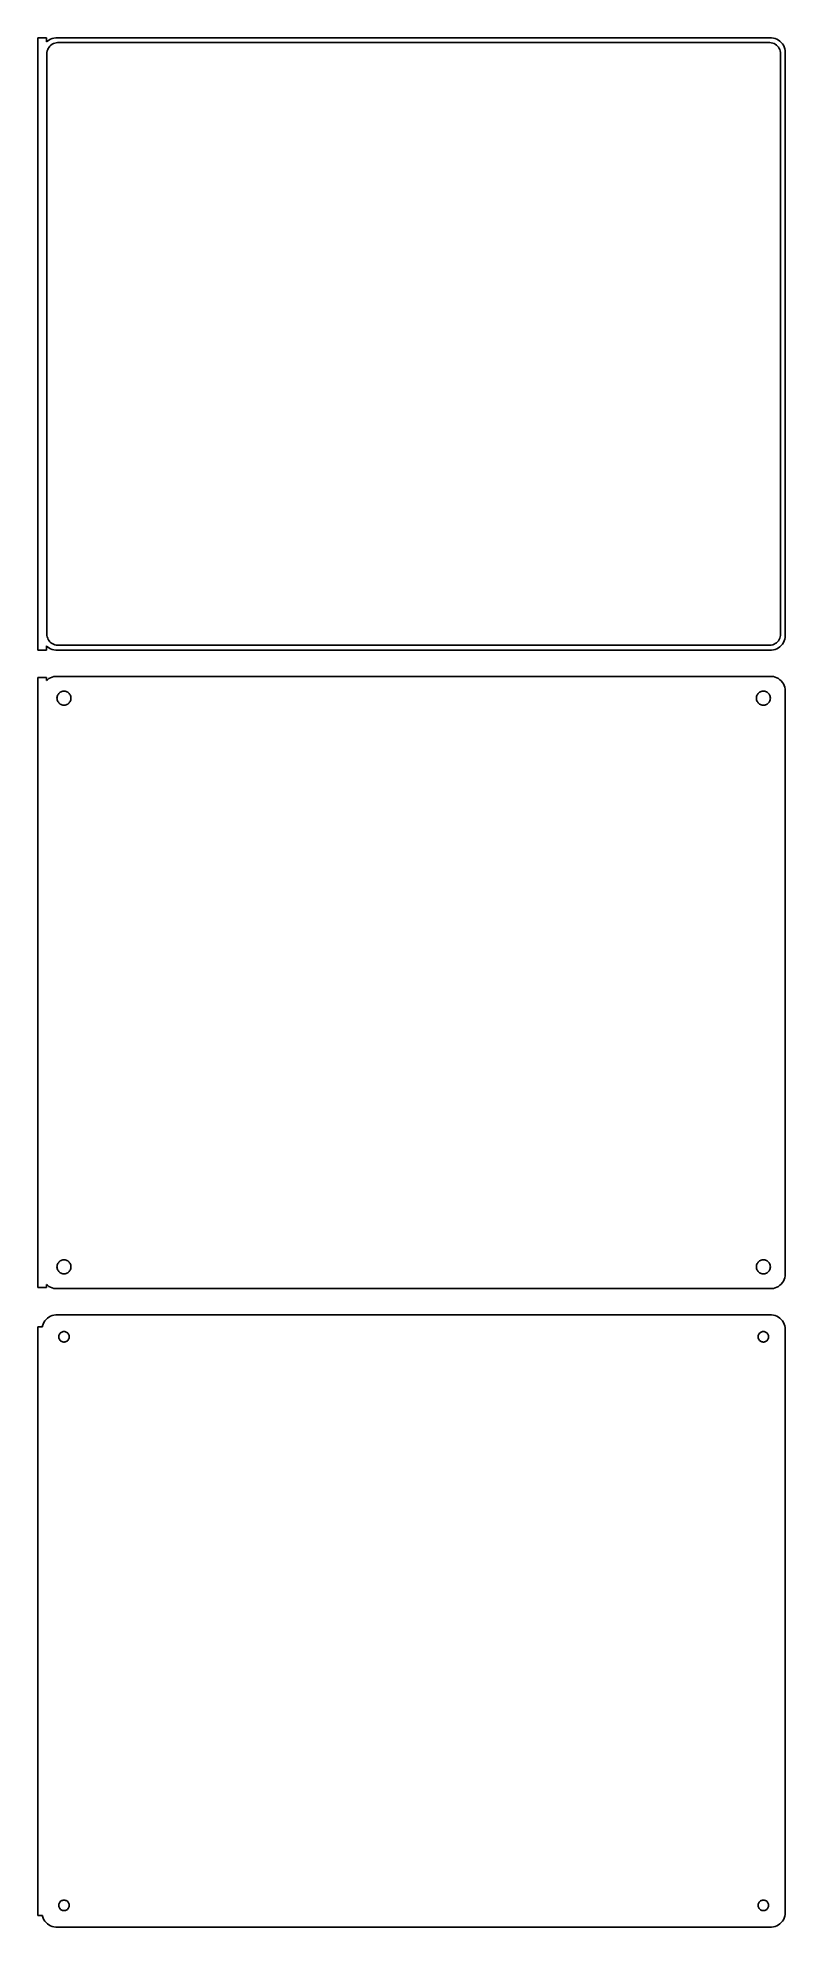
# Model space of a CAD drawing. Header units: metres. Extents: x -129 to 128, y 333 to 981.
import ezdxf

# ---------------------------------------------------------------- set-up
doc = ezdxf.new("R2010")
doc.units = ezdxf.units.M

msp = doc.modelspace()

# ---------------------------------------------------------------- linework, layer by layer
for p, q in [((-126, 980.99), (-129, 980.99)), ((-129, 980.99), (-129, 771.01)), ((-126, 979.559), (-126, 980.99)), ((-125.687, 979.853), (-126, 979.559)), ((-125.179, 980.222), (-125.687, 979.853)), ((-124.629, 980.524), (-125.179, 980.222)), ((-124.823, 978.151), (-124.469, 978.484)), ((-124.045, 980.755), (-124.629, 980.524)), ((-124.469, 978.484), (-124.075, 978.77)), ((-124.075, 978.77), (-123.649, 979.004)), ((-123.437, 980.911), (-124.045, 980.755)), ((-123.649, 979.004), (-123.197, 979.183)), ((-122.814, 980.99), (-123.437, 980.911)), ((-123.197, 979.183), (-122.726, 979.304)), ((122.814, 980.99), (-122.814, 980.99)), ((-122.726, 979.304), (-122.243, 979.365)), ((-122.243, 979.365), (122.243, 979.365)), ((122.243, 979.365), (122.726, 979.304)), ((122.726, 979.304), (123.197, 979.183)), ((123.437, 980.911), (122.814, 980.99)), ((123.197, 979.183), (123.649, 979.004)), ((124.045, 980.755), (123.437, 980.911)), ((123.649, 979.004), (124.075, 978.77)), ((124.629, 980.524), (124.045, 980.755)), ((124.075, 978.77), (124.469, 978.484)), ((124.469, 978.484), (124.823, 978.151)), ((125.179, 980.222), (124.629, 980.524)), ((125.687, 979.853), (125.179, 980.222)), ((126.145, 979.423), (125.687, 979.853)), ((126.545, 978.939), (126.145, 979.423)), ((126.882, 978.409), (126.545, 978.939)), ((-125.873, 975.5), (-125.842, 975.985)), ((-125.873, 776.5), (-125.873, 975.5)), ((-125.842, 975.985), (-125.751, 976.463)), ((-125.751, 976.463), (-125.601, 976.926)), ((-125.601, 976.926), (-125.394, 977.366)), ((-125.394, 977.366), (-125.133, 977.776)), ((-125.133, 977.776), (-124.823, 978.151)), ((124.823, 978.151), (125.133, 977.776)), ((125.133, 977.776), (125.394, 977.366)), ((125.394, 977.366), (125.601, 976.926)), ((125.601, 976.926), (125.751, 976.463)), ((125.751, 976.463), (125.842, 975.985)), ((125.842, 975.985), (125.873, 975.5)), ((125.873, 975.5), (125.873, 776.5)), ((127.149, 977.841), (126.882, 978.409)), ((127.343, 977.243), (127.149, 977.841)), ((127.461, 976.627), (127.343, 977.243)), ((127.5, 976), (127.461, 976.627)), ((127.5, 776), (127.5, 976)), ((-126, 772.441), (-125.687, 772.147)), ((-126, 771.01), (-126, 772.441)), ((-125.842, 776.015), (-125.873, 776.5)), ((-125.751, 775.537), (-125.842, 776.015)), ((-125.601, 775.074), (-125.751, 775.537)), ((-125.687, 772.147), (-125.179, 771.778)), ((-125.394, 774.634), (-125.601, 775.074)), ((-125.133, 774.224), (-125.394, 774.634)), ((-125.179, 771.778), (-124.629, 771.476)), ((-124.823, 773.849), (-125.133, 774.224)), ((-124.469, 773.516), (-124.823, 773.849)), ((-124.629, 771.476), (-124.045, 771.245)), ((-124.075, 773.23), (-124.469, 773.516)), ((-123.649, 772.996), (-124.075, 773.23)), ((-124.045, 771.245), (-123.437, 771.089)), ((-123.197, 772.817), (-123.649, 772.996)), ((-122.726, 772.696), (-123.197, 772.817)), ((-122.243, 772.635), (-122.726, 772.696)), ((122.243, 772.635), (-122.243, 772.635)), ((122.726, 772.696), (122.243, 772.635)), ((123.197, 772.817), (122.726, 772.696)), ((123.649, 772.996), (123.197, 772.817)), ((123.437, 771.089), (124.045, 771.245)), ((124.075, 773.23), (123.649, 772.996)), ((124.045, 771.245), (124.629, 771.476)), ((124.469, 773.516), (124.075, 773.23)), ((124.823, 773.849), (124.469, 773.516)), ((124.629, 771.476), (125.179, 771.778)), ((125.133, 774.224), (124.823, 773.849)), ((125.394, 774.634), (125.133, 774.224)), ((125.179, 771.778), (125.687, 772.147)), ((125.601, 775.074), (125.394, 774.634)), ((125.751, 775.537), (125.601, 775.074)), ((125.687, 772.147), (126.145, 772.577)), ((125.842, 776.015), (125.751, 775.537)), ((125.873, 776.5), (125.842, 776.015)), ((126.145, 772.577), (126.545, 773.061)), ((126.545, 773.061), (126.882, 773.591)), ((126.882, 773.591), (127.149, 774.159)), ((127.149, 774.159), (127.343, 774.757)), ((127.343, 774.757), (127.461, 775.373)), ((127.461, 775.373), (127.5, 776)), ((-129, 771.01), (-126, 771.01)), ((-123.437, 771.089), (-122.814, 771.01)), ((-122.814, 771.01), (122.814, 771.01)), ((122.814, 771.01), (123.437, 771.089)), ((-126, 761.615), (-129, 761.615)), ((-129, 761.615), (-129, 552.385)), ((-126, 760.559), (-126, 761.615)), ((-125.687, 760.853), (-126, 760.559)), ((-125.179, 761.222), (-125.687, 760.853)), ((-124.629, 761.524), (-125.179, 761.222)), ((-124.045, 761.755), (-124.629, 761.524)), ((-123.437, 761.911), (-124.045, 761.755)), ((-122.814, 761.99), (-123.437, 761.911)), ((122.814, 761.99), (-122.814, 761.99)), ((123.437, 761.911), (122.814, 761.99)), ((124.045, 761.755), (123.437, 761.911)), ((124.629, 761.524), (124.045, 761.755)), ((125.179, 761.222), (124.629, 761.524)), ((125.687, 760.853), (125.179, 761.222)), ((126.145, 760.423), (125.687, 760.853)), ((126.545, 759.939), (126.145, 760.423)), ((126.882, 759.409), (126.545, 759.939)), ((127.149, 758.841), (126.882, 759.409)), ((127.343, 758.243), (127.149, 758.841)), ((127.461, 757.627), (127.343, 758.243)), ((-122.4, 754.5), (-122.381, 754.801)), ((-122.381, 754.199), (-122.4, 754.5)), ((-122.381, 754.801), (-122.325, 755.097)), ((-122.325, 753.903), (-122.381, 754.199)), ((-122.325, 755.097), (-122.231, 755.383)), ((-122.231, 753.617), (-122.325, 753.903)), ((-122.231, 755.383), (-122.103, 755.656)), ((-122.103, 753.344), (-122.231, 753.617)), ((-122.103, 755.656), (-121.942, 755.911)), ((-121.942, 753.089), (-122.103, 753.344)), ((-121.942, 755.911), (-121.75, 756.143)), ((-121.75, 752.857), (-121.942, 753.089)), ((-121.75, 756.143), (-121.53, 756.349)), ((-121.53, 752.651), (-121.75, 752.857)), ((-121.53, 756.349), (-121.286, 756.526)), ((-121.286, 752.474), (-121.53, 752.651)), ((-121.286, 756.526), (-121.022, 756.672)), ((-121.022, 752.328), (-121.286, 752.474)), ((-121.022, 756.672), (-120.742, 756.783)), ((-120.742, 752.217), (-121.022, 752.328)), ((-120.742, 756.783), (-120.45, 756.857)), ((-120.45, 752.143), (-120.742, 752.217)), ((-120.45, 756.857), (-120.151, 756.895)), ((-120.151, 752.105), (-120.45, 752.143)), ((-120.151, 756.895), (-119.849, 756.895)), ((-119.849, 752.105), (-120.151, 752.105)), ((-119.849, 756.895), (-119.55, 756.857)), ((-119.55, 752.143), (-119.849, 752.105)), ((-119.55, 756.857), (-119.258, 756.783)), ((-119.258, 752.217), (-119.55, 752.143)), ((-119.258, 756.783), (-118.978, 756.672)), ((-118.978, 752.328), (-119.258, 752.217)), ((-118.978, 756.672), (-118.714, 756.526)), ((-118.714, 752.474), (-118.978, 752.328)), ((-118.714, 756.526), (-118.47, 756.349)), ((-118.47, 752.651), (-118.714, 752.474)), ((-118.47, 756.349), (-118.25, 756.143)), ((-118.25, 752.857), (-118.47, 752.651)), ((-118.25, 756.143), (-118.058, 755.911)), ((-118.058, 753.089), (-118.25, 752.857)), ((-118.058, 755.911), (-117.897, 755.656)), ((-117.897, 753.344), (-118.058, 753.089)), ((-117.897, 755.656), (-117.769, 755.383)), ((-117.769, 753.617), (-117.897, 753.344)), ((-117.769, 755.383), (-117.675, 755.097)), ((-117.675, 753.903), (-117.769, 753.617)), ((-117.675, 755.097), (-117.619, 754.801)), ((-117.619, 754.199), (-117.675, 753.903)), ((-117.619, 754.801), (-117.6, 754.5)), ((-117.6, 754.5), (-117.619, 754.199)), ((117.6, 754.5), (117.619, 754.801)), ((117.619, 754.199), (117.6, 754.5)), ((117.619, 754.801), (117.675, 755.097)), ((117.675, 753.903), (117.619, 754.199)), ((117.675, 755.097), (117.769, 755.383)), ((117.769, 753.617), (117.675, 753.903)), ((117.769, 755.383), (117.897, 755.656)), ((117.897, 753.344), (117.769, 753.617)), ((117.897, 755.656), (118.058, 755.911)), ((118.058, 753.089), (117.897, 753.344)), ((118.058, 755.911), (118.25, 756.143)), ((118.25, 752.857), (118.058, 753.089)), ((118.25, 756.143), (118.47, 756.349)), ((118.47, 752.651), (118.25, 752.857)), ((118.47, 756.349), (118.714, 756.526)), ((118.714, 752.474), (118.47, 752.651)), ((118.714, 756.526), (118.978, 756.672)), ((118.978, 752.328), (118.714, 752.474)), ((118.978, 756.672), (119.258, 756.783)), ((119.258, 752.217), (118.978, 752.328)), ((119.258, 756.783), (119.55, 756.857)), ((119.55, 752.143), (119.258, 752.217)), ((119.55, 756.857), (119.849, 756.895)), ((119.849, 752.105), (119.55, 752.143)), ((119.849, 756.895), (120.151, 756.895)), ((120.151, 752.105), (119.849, 752.105)), ((120.151, 756.895), (120.45, 756.857)), ((120.45, 752.143), (120.151, 752.105)), ((120.45, 756.857), (120.742, 756.783)), ((120.742, 752.217), (120.45, 752.143)), ((120.742, 756.783), (121.022, 756.672)), ((121.022, 752.328), (120.742, 752.217)), ((121.022, 756.672), (121.286, 756.526)), ((121.286, 752.474), (121.022, 752.328)), ((121.286, 756.526), (121.53, 756.349)), ((121.53, 752.651), (121.286, 752.474)), ((121.53, 756.349), (121.75, 756.143)), ((121.75, 752.857), (121.53, 752.651)), ((121.75, 756.143), (121.942, 755.911)), ((121.942, 753.089), (121.75, 752.857)), ((121.942, 755.911), (122.103, 755.656)), ((122.103, 753.344), (121.942, 753.089)), ((122.103, 755.656), (122.231, 755.383)), ((122.231, 753.617), (122.103, 753.344)), ((122.231, 755.383), (122.325, 755.097)), ((122.325, 753.903), (122.231, 753.617)), ((122.325, 755.097), (122.381, 754.801)), ((122.381, 754.199), (122.325, 753.903)), ((122.381, 754.801), (122.4, 754.5)), ((122.4, 754.5), (122.381, 754.199)), ((127.5, 757), (127.461, 757.627)), ((127.5, 557), (127.5, 757)), ((-122.4, 559.5), (-122.381, 559.801)), ((-122.381, 559.199), (-122.4, 559.5)), ((-122.381, 559.801), (-122.325, 560.097)), ((-122.325, 558.903), (-122.381, 559.199)), ((-122.325, 560.097), (-122.231, 560.383)), ((-122.231, 558.617), (-122.325, 558.903)), ((-122.231, 560.383), (-122.103, 560.656)), ((-122.103, 558.344), (-122.231, 558.617)), ((-122.103, 560.656), (-121.942, 560.911)), ((-121.942, 558.089), (-122.103, 558.344)), ((-121.942, 560.911), (-121.75, 561.143)), ((-121.75, 557.857), (-121.942, 558.089)), ((-121.75, 561.143), (-121.53, 561.349)), ((-121.53, 557.651), (-121.75, 557.857)), ((-121.53, 561.349), (-121.286, 561.526)), ((-121.286, 557.474), (-121.53, 557.651)), ((-121.286, 561.526), (-121.022, 561.672)), ((-121.022, 557.328), (-121.286, 557.474)), ((-121.022, 561.672), (-120.742, 561.783)), ((-120.742, 557.217), (-121.022, 557.328)), ((-120.742, 561.783), (-120.45, 561.857)), ((-120.45, 561.857), (-120.151, 561.895)), ((-120.151, 561.895), (-119.849, 561.895)), ((-119.849, 561.895), (-119.55, 561.857)), ((-119.55, 561.857), (-119.258, 561.783)), ((-119.258, 561.783), (-118.978, 561.672)), ((-118.978, 557.328), (-119.258, 557.217)), ((-118.978, 561.672), (-118.714, 561.526)), ((-118.714, 557.474), (-118.978, 557.328)), ((-118.714, 561.526), (-118.47, 561.349)), ((-118.47, 557.651), (-118.714, 557.474)), ((-118.47, 561.349), (-118.25, 561.143)), ((-118.25, 557.857), (-118.47, 557.651)), ((-118.25, 561.143), (-118.058, 560.911)), ((-118.058, 558.089), (-118.25, 557.857)), ((-118.058, 560.911), (-117.897, 560.656)), ((-117.897, 558.344), (-118.058, 558.089)), ((-117.897, 560.656), (-117.769, 560.383)), ((-117.769, 558.617), (-117.897, 558.344)), ((-117.769, 560.383), (-117.675, 560.097)), ((-117.675, 558.903), (-117.769, 558.617)), ((-117.675, 560.097), (-117.619, 559.801)), ((-117.619, 559.199), (-117.675, 558.903)), ((-117.619, 559.801), (-117.6, 559.5)), ((-117.6, 559.5), (-117.619, 559.199)), ((117.6, 559.5), (117.619, 559.801)), ((117.619, 559.199), (117.6, 559.5)), ((117.619, 559.801), (117.675, 560.097)), ((117.675, 558.903), (117.619, 559.199)), ((117.675, 560.097), (117.769, 560.383)), ((117.769, 558.617), (117.675, 558.903)), ((117.769, 560.383), (117.897, 560.656)), ((117.897, 558.344), (117.769, 558.617)), ((117.897, 560.656), (118.058, 560.911)), ((118.058, 558.089), (117.897, 558.344)), ((118.058, 560.911), (118.25, 561.143)), ((118.25, 557.857), (118.058, 558.089)), ((118.25, 561.143), (118.47, 561.349)), ((118.47, 557.651), (118.25, 557.857)), ((118.47, 561.349), (118.714, 561.526)), ((118.714, 557.474), (118.47, 557.651)), ((118.714, 561.526), (118.978, 561.672)), ((118.978, 557.328), (118.714, 557.474)), ((118.978, 561.672), (119.258, 561.783)), ((119.258, 557.217), (118.978, 557.328)), ((119.258, 561.783), (119.55, 561.857)), ((119.55, 561.857), (119.849, 561.895)), ((119.849, 561.895), (120.151, 561.895)), ((120.151, 561.895), (120.45, 561.857)), ((120.45, 561.857), (120.742, 561.783)), ((120.742, 561.783), (121.022, 561.672)), ((121.022, 557.328), (120.742, 557.217)), ((121.022, 561.672), (121.286, 561.526)), ((121.286, 557.474), (121.022, 557.328)), ((121.286, 561.526), (121.53, 561.349)), ((121.53, 557.651), (121.286, 557.474)), ((121.53, 561.349), (121.75, 561.143)), ((121.75, 557.857), (121.53, 557.651)), ((121.75, 561.143), (121.942, 560.911)), ((121.942, 558.089), (121.75, 557.857)), ((121.942, 560.911), (122.103, 560.656)), ((122.103, 558.344), (121.942, 558.089)), ((122.103, 560.656), (122.231, 560.383)), ((122.231, 558.617), (122.103, 558.344)), ((122.231, 560.383), (122.325, 560.097)), ((122.325, 558.903), (122.231, 558.617)), ((122.325, 560.097), (122.381, 559.801)), ((122.381, 559.199), (122.325, 558.903)), ((122.381, 559.801), (122.4, 559.5)), ((122.4, 559.5), (122.381, 559.199)), ((-129, 552.385), (-126, 552.385)), ((-126, 552.385), (-126, 553.441)), ((-126, 553.441), (-125.687, 553.147)), ((-125.687, 553.147), (-125.179, 552.778)), ((-125.179, 552.778), (-124.629, 552.476)), ((-124.629, 552.476), (-124.045, 552.245)), ((-124.045, 552.245), (-123.437, 552.089)), ((-123.437, 552.089), (-122.814, 552.01)), ((-122.814, 552.01), (122.814, 552.01)), ((-120.45, 557.143), (-120.742, 557.217)), ((-120.151, 557.105), (-120.45, 557.143)), ((-119.849, 557.105), (-120.151, 557.105)), ((-119.55, 557.143), (-119.849, 557.105)), ((-119.258, 557.217), (-119.55, 557.143)), ((119.55, 557.143), (119.258, 557.217)), ((119.849, 557.105), (119.55, 557.143)), ((120.151, 557.105), (119.849, 557.105)), ((120.45, 557.143), (120.151, 557.105)), ((120.742, 557.217), (120.45, 557.143)), ((122.814, 552.01), (123.437, 552.089)), ((123.437, 552.089), (124.045, 552.245)), ((124.045, 552.245), (124.629, 552.476)), ((124.629, 552.476), (125.179, 552.778)), ((125.179, 552.778), (125.687, 553.147)), ((125.687, 553.147), (126.145, 553.577)), ((126.145, 553.577), (126.545, 554.061)), ((126.545, 554.061), (126.882, 554.591)), ((126.882, 554.591), (127.149, 555.159)), ((127.149, 555.159), (127.343, 555.757)), ((127.343, 555.757), (127.461, 556.373)), ((127.461, 556.373), (127.5, 557)), ((-127.4, 538.944), (-129, 538.944)), ((-129, 538.944), (-129, 337.056)), ((-127.343, 539.243), (-127.4, 538.944)), ((-127.149, 539.841), (-127.343, 539.243)), ((-126.882, 540.409), (-127.149, 539.841)), ((-126.545, 540.939), (-126.882, 540.409)), ((-126.145, 541.423), (-126.545, 540.939)), ((-125.687, 541.853), (-126.145, 541.423)), ((-125.179, 542.222), (-125.687, 541.853)), ((-124.629, 542.524), (-125.179, 542.222)), ((-124.045, 542.755), (-124.629, 542.524)), ((-123.437, 542.911), (-124.045, 542.755)), ((-122.814, 542.99), (-123.437, 542.911)), ((122.814, 542.99), (-122.814, 542.99)), ((123.437, 542.911), (122.814, 542.99)), ((124.045, 542.755), (123.437, 542.911)), ((124.629, 542.524), (124.045, 542.755)), ((125.179, 542.222), (124.629, 542.524)), ((125.687, 541.853), (125.179, 542.222)), ((126.145, 541.423), (125.687, 541.853)), ((126.545, 540.939), (126.145, 541.423)), ((126.882, 540.409), (126.545, 540.939)), ((127.149, 539.841), (126.882, 540.409)), ((127.343, 539.243), (127.149, 539.841)), ((127.461, 538.627), (127.343, 539.243)), ((127.5, 538), (127.461, 538.627)), ((127.5, 338), (127.5, 538)), ((-121.8, 535.5), (-121.786, 535.726)), ((-121.786, 535.274), (-121.8, 535.5)), ((-121.786, 535.726), (-121.743, 535.948)), ((-121.743, 535.052), (-121.786, 535.274)), ((-121.743, 535.948), (-121.674, 536.163)), ((-121.674, 534.837), (-121.743, 535.052)), ((-121.674, 536.163), (-121.577, 536.367)), ((-121.577, 534.633), (-121.674, 534.837)), ((-121.577, 536.367), (-121.456, 536.558)), ((-121.456, 534.442), (-121.577, 534.633)), ((-121.456, 536.558), (-121.312, 536.732)), ((-121.312, 534.268), (-121.456, 534.442)), ((-121.312, 536.732), (-121.147, 536.887)), ((-121.147, 534.113), (-121.312, 534.268)), ((-121.147, 536.887), (-120.964, 537.02)), ((-120.964, 533.98), (-121.147, 534.113)), ((-120.964, 537.02), (-120.766, 537.129)), ((-120.766, 533.871), (-120.964, 533.98)), ((-120.766, 537.129), (-120.556, 537.212)), ((-120.556, 533.788), (-120.766, 533.871)), ((-120.556, 537.212), (-120.337, 537.268)), ((-120.337, 533.732), (-120.556, 533.788)), ((-120.337, 537.268), (-120.113, 537.296)), ((-120.113, 533.704), (-120.337, 533.732)), ((-120.113, 537.296), (-119.887, 537.296)), ((-119.887, 533.704), (-120.113, 533.704)), ((-119.887, 537.296), (-119.663, 537.268)), ((-119.663, 533.732), (-119.887, 533.704)), ((-119.663, 537.268), (-119.444, 537.212)), ((-119.444, 533.788), (-119.663, 533.732)), ((-119.444, 537.212), (-119.234, 537.129)), ((-119.234, 533.871), (-119.444, 533.788)), ((-119.234, 537.129), (-119.036, 537.02)), ((-119.036, 533.98), (-119.234, 533.871)), ((-119.036, 537.02), (-118.853, 536.887)), ((-118.853, 534.113), (-119.036, 533.98)), ((-118.853, 536.887), (-118.688, 536.732)), ((-118.688, 534.268), (-118.853, 534.113)), ((-118.688, 536.732), (-118.544, 536.558)), ((-118.544, 534.442), (-118.688, 534.268)), ((-118.544, 536.558), (-118.423, 536.367)), ((-118.423, 534.633), (-118.544, 534.442)), ((-118.423, 536.367), (-118.326, 536.163)), ((-118.326, 534.837), (-118.423, 534.633)), ((-118.326, 536.163), (-118.257, 535.948)), ((-118.257, 535.052), (-118.326, 534.837)), ((-118.257, 535.948), (-118.214, 535.726)), ((-118.214, 535.274), (-118.257, 535.052)), ((-118.214, 535.726), (-118.2, 535.5)), ((-118.2, 535.5), (-118.214, 535.274)), ((118.2, 535.5), (118.214, 535.726)), ((118.214, 535.274), (118.2, 535.5)), ((118.214, 535.726), (118.257, 535.948)), ((118.257, 535.052), (118.214, 535.274)), ((118.257, 535.948), (118.326, 536.163)), ((118.326, 534.837), (118.257, 535.052)), ((118.326, 536.163), (118.423, 536.367)), ((118.423, 534.633), (118.326, 534.837)), ((118.423, 536.367), (118.544, 536.558)), ((118.544, 534.442), (118.423, 534.633)), ((118.544, 536.558), (118.688, 536.732)), ((118.688, 534.268), (118.544, 534.442)), ((118.688, 536.732), (118.853, 536.887)), ((118.853, 534.113), (118.688, 534.268)), ((118.853, 536.887), (119.036, 537.02)), ((119.036, 533.98), (118.853, 534.113)), ((119.036, 537.02), (119.234, 537.129)), ((119.234, 533.871), (119.036, 533.98)), ((119.234, 537.129), (119.444, 537.212)), ((119.444, 533.788), (119.234, 533.871)), ((119.444, 537.212), (119.663, 537.268)), ((119.663, 533.732), (119.444, 533.788)), ((119.663, 537.268), (119.887, 537.296)), ((119.887, 533.704), (119.663, 533.732)), ((119.887, 537.296), (120.113, 537.296)), ((120.113, 533.704), (119.887, 533.704)), ((120.113, 537.296), (120.337, 537.268)), ((120.337, 533.732), (120.113, 533.704)), ((120.337, 537.268), (120.556, 537.212)), ((120.556, 533.788), (120.337, 533.732)), ((120.556, 537.212), (120.766, 537.129)), ((120.766, 533.871), (120.556, 533.788)), ((120.766, 537.129), (120.964, 537.02)), ((120.964, 533.98), (120.766, 533.871)), ((120.964, 537.02), (121.147, 536.887)), ((121.147, 534.113), (120.964, 533.98)), ((121.147, 536.887), (121.312, 536.732)), ((121.312, 534.268), (121.147, 534.113)), ((121.312, 536.732), (121.456, 536.558)), ((121.456, 534.442), (121.312, 534.268)), ((121.456, 536.558), (121.577, 536.367)), ((121.577, 534.633), (121.456, 534.442)), ((121.577, 536.367), (121.674, 536.163)), ((121.674, 534.837), (121.577, 534.633)), ((121.674, 536.163), (121.743, 535.948)), ((121.743, 535.052), (121.674, 534.837)), ((121.743, 535.948), (121.786, 535.726)), ((121.786, 535.274), (121.743, 535.052)), ((121.786, 535.726), (121.8, 535.5)), ((121.8, 535.5), (121.786, 535.274)), ((-129, 337.056), (-127.4, 337.056)), ((-127.4, 337.056), (-127.343, 336.757)), ((-121.8, 340.5), (-121.786, 340.726)), ((-121.786, 340.274), (-121.8, 340.5)), ((-121.786, 340.726), (-121.743, 340.948)), ((-121.743, 340.052), (-121.786, 340.274)), ((-121.743, 340.948), (-121.674, 341.163)), ((-121.674, 339.837), (-121.743, 340.052)), ((-121.674, 341.163), (-121.577, 341.367)), ((-121.577, 339.633), (-121.674, 339.837)), ((-121.577, 341.367), (-121.456, 341.558)), ((-121.456, 339.442), (-121.577, 339.633)), ((-121.456, 341.558), (-121.312, 341.732)), ((-121.312, 339.268), (-121.456, 339.442)), ((-121.312, 341.732), (-121.147, 341.887)), ((-121.147, 339.113), (-121.312, 339.268)), ((-121.147, 341.887), (-120.964, 342.02)), ((-120.964, 338.98), (-121.147, 339.113)), ((-120.964, 342.02), (-120.766, 342.129)), ((-120.766, 338.871), (-120.964, 338.98)), ((-120.766, 342.129), (-120.556, 342.212)), ((-120.556, 338.788), (-120.766, 338.871)), ((-120.556, 342.212), (-120.337, 342.268)), ((-120.337, 338.732), (-120.556, 338.788)), ((-120.337, 342.268), (-120.113, 342.296)), ((-120.113, 338.704), (-120.337, 338.732)), ((-120.113, 342.296), (-119.887, 342.296)), ((-119.887, 338.704), (-120.113, 338.704)), ((-119.887, 342.296), (-119.663, 342.268)), ((-119.663, 338.732), (-119.887, 338.704)), ((-119.663, 342.268), (-119.444, 342.212)), ((-119.444, 338.788), (-119.663, 338.732)), ((-119.444, 342.212), (-119.234, 342.129)), ((-119.234, 338.871), (-119.444, 338.788)), ((-119.234, 342.129), (-119.036, 342.02)), ((-119.036, 338.98), (-119.234, 338.871)), ((-119.036, 342.02), (-118.853, 341.887)), ((-118.853, 339.113), (-119.036, 338.98)), ((-118.853, 341.887), (-118.688, 341.732)), ((-118.688, 339.268), (-118.853, 339.113)), ((-118.688, 341.732), (-118.544, 341.558)), ((-118.544, 339.442), (-118.688, 339.268)), ((-118.544, 341.558), (-118.423, 341.367)), ((-118.423, 339.633), (-118.544, 339.442)), ((-118.423, 341.367), (-118.326, 341.163)), ((-118.326, 339.837), (-118.423, 339.633)), ((-118.326, 341.163), (-118.257, 340.948)), ((-118.257, 340.052), (-118.326, 339.837)), ((-118.257, 340.948), (-118.214, 340.726)), ((-118.214, 340.274), (-118.257, 340.052)), ((-118.214, 340.726), (-118.2, 340.5)), ((-118.2, 340.5), (-118.214, 340.274)), ((118.2, 340.5), (118.214, 340.726)), ((118.214, 340.274), (118.2, 340.5)), ((118.214, 340.726), (118.257, 340.948)), ((118.257, 340.052), (118.214, 340.274)), ((118.257, 340.948), (118.326, 341.163)), ((118.326, 339.837), (118.257, 340.052)), ((118.326, 341.163), (118.423, 341.367)), ((118.423, 339.633), (118.326, 339.837)), ((118.423, 341.367), (118.544, 341.558)), ((118.544, 339.442), (118.423, 339.633)), ((118.544, 341.558), (118.688, 341.732)), ((118.688, 339.268), (118.544, 339.442)), ((118.688, 341.732), (118.853, 341.887)), ((118.853, 339.113), (118.688, 339.268)), ((118.853, 341.887), (119.036, 342.02)), ((119.036, 338.98), (118.853, 339.113)), ((119.036, 342.02), (119.234, 342.129)), ((119.234, 338.871), (119.036, 338.98)), ((119.234, 342.129), (119.444, 342.212)), ((119.444, 338.788), (119.234, 338.871)), ((119.444, 342.212), (119.663, 342.268)), ((119.663, 338.732), (119.444, 338.788)), ((119.663, 342.268), (119.887, 342.296)), ((119.887, 338.704), (119.663, 338.732)), ((119.887, 342.296), (120.113, 342.296)), ((120.113, 338.704), (119.887, 338.704)), ((120.113, 342.296), (120.337, 342.268)), ((120.337, 338.732), (120.113, 338.704)), ((120.337, 342.268), (120.556, 342.212)), ((120.556, 338.788), (120.337, 338.732)), ((120.556, 342.212), (120.766, 342.129)), ((120.766, 338.871), (120.556, 338.788)), ((120.766, 342.129), (120.964, 342.02)), ((120.964, 338.98), (120.766, 338.871)), ((120.964, 342.02), (121.147, 341.887)), ((121.147, 339.113), (120.964, 338.98)), ((121.147, 341.887), (121.312, 341.732)), ((121.312, 339.268), (121.147, 339.113)), ((121.312, 341.732), (121.456, 341.558)), ((121.456, 339.442), (121.312, 339.268)), ((121.456, 341.558), (121.577, 341.367)), ((121.577, 339.633), (121.456, 339.442)), ((121.577, 341.367), (121.674, 341.163)), ((121.674, 339.837), (121.577, 339.633)), ((121.674, 341.163), (121.743, 340.948)), ((121.743, 340.052), (121.674, 339.837)), ((121.743, 340.948), (121.786, 340.726)), ((121.786, 340.274), (121.743, 340.052)), ((121.786, 340.726), (121.8, 340.5)), ((121.8, 340.5), (121.786, 340.274)), ((127.343, 336.757), (127.461, 337.373)), ((127.461, 337.373), (127.5, 338)), ((-127.343, 336.757), (-127.149, 336.159)), ((-127.149, 336.159), (-126.882, 335.591)), ((-126.882, 335.591), (-126.545, 335.061)), ((-126.545, 335.061), (-126.145, 334.577)), ((-126.145, 334.577), (-125.687, 334.147)), ((-125.687, 334.147), (-125.179, 333.778)), ((-125.179, 333.778), (-124.629, 333.476)), ((-124.629, 333.476), (-124.045, 333.245)), ((-124.045, 333.245), (-123.437, 333.089)), ((-123.437, 333.089), (-122.814, 333.01)), ((-122.814, 333.01), (122.814, 333.01)), ((122.814, 333.01), (123.437, 333.089)), ((123.437, 333.089), (124.045, 333.245)), ((124.045, 333.245), (124.629, 333.476)), ((124.629, 333.476), (125.179, 333.778)), ((125.179, 333.778), (125.687, 334.147)), ((125.687, 334.147), (126.145, 334.577)), ((126.145, 334.577), (126.545, 335.061)), ((126.545, 335.061), (126.882, 335.591)), ((126.882, 335.591), (127.149, 336.159)), ((127.149, 336.159), (127.343, 336.757))]:
    msp.add_line(p, q)

doc.saveas('drawing.dxf')
